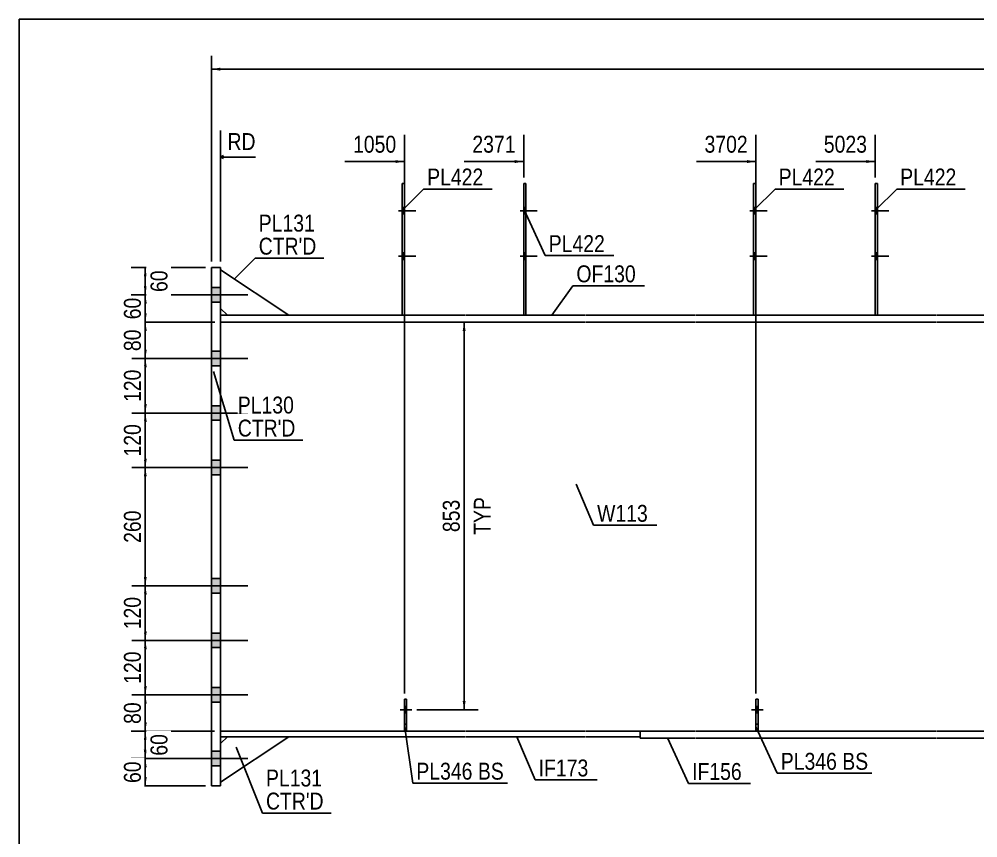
# Model space of a CAD drawing. Header units: millimetres. Extents: x 2 to 405, y 5 to 282.
# Drawn here: x 5 to 167.1, y 143.5 to 282 of the extents above; entities that cross this region are included whole.
import ezdxf

# ---------------------------------------------------------------- set-up
doc = ezdxf.new("R2010")
doc.units = ezdxf.units.MM
doc.linetypes.add('DXK_LINE_DOT1', pattern=[1.8814, 0.9407, -0.9407])
doc.linetypes.add('DXK_LINE_DOT2', pattern=[3.9198, 1.9599, -1.9599])
doc.styles.add('Arial Narrow', font='ARIALN.TTF', dxfattribs={"height": 0.2})

# ---------------------------------------------------------------- blocks, each defined once
blk = doc.blocks.new('Unknown-623473245-1210')
at = {"color": 5, "linetype": 'Continuous'}
for p, q in [((405, 282), (5, 282)), ((5, 282), (5, 5))]:
    blk.add_line(p, q, dxfattribs=at)
blk = doc.blocks.new('Part-623473245-1569 - 1518')
at = {"color": 2, "linetype": 'Continuous'}
for p, q in [((59.83, 231.9), (39.06, 231.9)), ((80.39, 231.9), (59.93, 231.9)), ((100.72, 231.9), (80.49, 231.9)), ((119.28, 231.9), (100.82, 231.9)), ((139.84, 231.9), (119.38, 231.9)), ((160.17, 231.9), (139.94, 231.9)), ((169.5, 231.9), (160.27, 231.9)), ((169.5, 231.9), (169.5, 230.74)), ((39.06, 230.74), (59.83, 230.74)), ((59.93, 230.74), (80.39, 230.74)), ((80.49, 230.74), (100.72, 230.74)), ((100.82, 230.74), (119.28, 230.74)), ((119.38, 230.74), (139.84, 230.74)), ((139.94, 230.74), (160.17, 230.74)), ((160.27, 230.74), (169.5, 230.74))]:
    blk.add_line(p, q, dxfattribs=at)
at = {"color": 7, "linetype": 'DXK_LINE_DOT1'}
blk.add_line((39.06, 231.9), (39.06, 230.74), dxfattribs=at)
blk = doc.blocks.new('Bolt-623473245-1665 - 1518')
at = {"linetype": 'Continuous'}
for points in [[(37.52, 236.59), (37.52, 234.13), (39.06, 234.13), (39.06, 236.59)], [(37.52, 236.59), (37.52, 234.13), (39.06, 234.13), (39.06, 236.59)], [(37.52, 225.82), (37.52, 223.36), (39.06, 223.36), (39.06, 225.82)], [(37.52, 225.82), (37.52, 223.36), (39.06, 223.36), (39.06, 225.82)], [(37.52, 216.59), (37.52, 214.13), (39.06, 214.13), (39.06, 216.59)], [(37.52, 216.59), (37.52, 214.13), (39.06, 214.13), (39.06, 216.59)], [(37.52, 207.36), (37.52, 204.9), (39.06, 204.9), (39.06, 207.36)], [(37.52, 207.36), (37.52, 204.9), (39.06, 204.9), (39.06, 207.36)], [(37.52, 187.36), (37.52, 184.9), (39.06, 184.9), (39.06, 187.36)], [(37.52, 187.36), (37.52, 184.9), (39.06, 184.9), (39.06, 187.36)], [(37.52, 178.13), (37.52, 175.67), (39.06, 175.67), (39.06, 178.13)], [(37.52, 178.13), (37.52, 175.67), (39.06, 175.67), (39.06, 178.13)], [(37.52, 168.9), (37.52, 166.44), (39.06, 166.44), (39.06, 168.9)], [(37.52, 168.9), (37.52, 166.44), (39.06, 166.44), (39.06, 168.9)], [(37.52, 158.13), (37.52, 155.67), (39.06, 155.67), (39.06, 158.13)], [(37.52, 158.13), (37.52, 155.67), (39.06, 155.67), (39.06, 158.13)]]:
    blk.add_hatch(color=3, dxfattribs=at).paths.add_polyline_path(points)
at = {"color": 3, "linetype": 'Continuous'}
for p, q in [((34.46, 235.36), (43.67, 235.36)), ((34.46, 235.36), (43.67, 235.36)), ((37.52, 236.59), (39.06, 236.59)), ((37.52, 236.59), (39.06, 236.59)), ((37.52, 234.13), (39.06, 234.13)), ((37.52, 234.13), (39.06, 234.13)), ((37.52, 225.82), (39.06, 225.82)), ((37.52, 225.82), (39.06, 225.82)), ((34.46, 224.59), (43.67, 224.59)), ((34.46, 224.59), (43.67, 224.59)), ((37.52, 223.36), (39.06, 223.36)), ((37.52, 223.36), (39.06, 223.36)), ((37.52, 216.59), (39.06, 216.59)), ((37.52, 216.59), (39.06, 216.59)), ((34.46, 215.36), (43.67, 215.36)), ((34.46, 215.36), (43.67, 215.36)), ((37.52, 214.13), (39.06, 214.13)), ((37.52, 214.13), (39.06, 214.13)), ((34.46, 206.13), (43.67, 206.13)), ((34.46, 206.13), (43.67, 206.13)), ((37.52, 207.36), (39.06, 207.36)), ((37.52, 207.36), (39.06, 207.36)), ((37.52, 204.9), (39.06, 204.9)), ((37.52, 204.9), (39.06, 204.9)), ((37.52, 187.36), (39.06, 187.36)), ((37.52, 187.36), (39.06, 187.36)), ((34.46, 186.13), (43.67, 186.13)), ((34.46, 186.13), (43.67, 186.13)), ((37.52, 184.9), (39.06, 184.9)), ((37.52, 184.9), (39.06, 184.9)), ((34.46, 176.9), (43.67, 176.9)), ((34.46, 176.9), (43.67, 176.9)), ((37.52, 178.13), (39.06, 178.13)), ((37.52, 178.13), (39.06, 178.13)), ((37.52, 175.67), (39.06, 175.67)), ((37.52, 175.67), (39.06, 175.67)), ((37.52, 168.9), (39.06, 168.9)), ((37.52, 168.9), (39.06, 168.9)), ((34.46, 167.67), (43.67, 167.67)), ((34.46, 167.67), (43.67, 167.67)), ((37.52, 166.44), (39.06, 166.44)), ((37.52, 166.44), (39.06, 166.44)), ((37.52, 158.13), (39.06, 158.13)), ((37.52, 158.13), (39.06, 158.13)), ((34.46, 156.9), (43.67, 156.9)), ((34.46, 156.9), (43.67, 156.9)), ((37.52, 155.67), (39.06, 155.67)), ((37.52, 155.67), (39.06, 155.67))]:
    blk.add_line(p, q, dxfattribs=at)
blk = doc.blocks.new('Part-623473245-4823 - 1518')
at = {"color": 2, "linetype": 'Continuous'}
for p, q in [((90.72, 254.21), (90.33, 254.21)), ((90.33, 254.21), (90.33, 231.9)), ((90.72, 254.21), (90.72, 231.9))]:
    blk.add_line(p, q, dxfattribs=at)
at = {"color": 7, "linetype": 'DXK_LINE_DOT1'}
blk.add_line((90.33, 231.9), (90.72, 231.9), dxfattribs=at)
blk = doc.blocks.new('Part-623473245-1996 - 1518')
at = {"color": 2, "linetype": 'Continuous'}
for p, q in [((119.28, 161.51), (110.05, 161.51)), ((110.05, 161.51), (110.05, 160.36)), ((139.84, 161.51), (119.38, 161.51)), ((160.17, 161.51), (139.94, 161.51)), ((178.73, 161.51), (160.27, 161.51)), ((188.83, 161.51), (178.83, 161.51)), ((188.83, 161.51), (188.83, 160.36)), ((119.28, 160.36), (110.05, 160.36)), ((139.84, 160.36), (119.38, 160.36)), ((160.17, 160.36), (139.94, 160.36)), ((178.73, 160.36), (160.27, 160.36)), ((188.83, 160.36), (178.83, 160.36))]:
    blk.add_line(p, q, dxfattribs=at)
blk = doc.blocks.new('Part-623473245-1591 - 1518')
at = {"color": 7, "linetype": 'DXK_LINE_DOT1'}
for p, q in [((59.83, 230.74), (39.06, 230.74)), ((39.06, 230.74), (39.06, 161.51)), ((80.39, 230.74), (59.93, 230.74)), ((100.72, 230.74), (80.49, 230.74)), ((119.28, 230.74), (100.82, 230.74)), ((139.84, 230.74), (119.38, 230.74)), ((160.17, 230.74), (139.94, 230.74)), ((178.73, 230.74), (160.27, 230.74)), ((188.07, 230.74), (178.83, 230.74)), ((59.83, 161.51), (39.06, 161.51)), ((80.39, 161.51), (59.93, 161.51)), ((100.72, 161.51), (80.49, 161.51)), ((119.28, 161.51), (100.82, 161.51)), ((139.84, 161.51), (119.38, 161.51)), ((160.17, 161.51), (139.94, 161.51)), ((178.73, 161.51), (160.27, 161.51)), ((188.07, 161.51), (178.83, 161.51))]:
    blk.add_line(p, q, dxfattribs=at)
at = {"color": 2, "linetype": 'Continuous'}
blk.add_line((188.07, 230.74), (188.07, 161.51), dxfattribs=at)
blk = doc.blocks.new('Bolt-623473245-4856 - 1518')
at = {"linetype": 'Continuous'}
for points in [[(70.16, 249.05), (70.16, 250.13), (69.77, 250.13), (69.77, 249.05)], [(70.16, 249.05), (70.16, 250.13), (69.77, 250.13), (69.77, 249.05)], [(70.16, 241.36), (70.16, 242.44), (69.77, 242.44), (69.77, 241.36)], [(70.16, 241.36), (70.16, 242.44), (69.77, 242.44), (69.77, 241.36)]]:
    blk.add_hatch(color=3, dxfattribs=at).paths.add_polyline_path(points)
at = {"color": 3, "linetype": 'Continuous'}
for p, q in [((69.77, 250.13), (70.16, 250.13)), ((69.77, 250.13), (70.16, 250.13)), ((69.16, 249.59), (72.08, 249.59)), ((69.16, 249.59), (72.08, 249.59)), ((69.77, 249.05), (70.16, 249.05)), ((69.77, 249.05), (70.16, 249.05)), ((69.16, 241.9), (72.08, 241.9)), ((69.16, 241.9), (72.08, 241.9)), ((69.77, 242.44), (70.16, 242.44)), ((69.77, 242.44), (70.16, 242.44)), ((69.77, 241.36), (70.16, 241.36)), ((69.77, 241.36), (70.16, 241.36))]:
    blk.add_line(p, q, dxfattribs=at)
blk = doc.blocks.new('Bolt-623473245-4863 - 1518')
at = {"linetype": 'Continuous'}
for points in [[(90.72, 249.05), (90.72, 250.13), (90.33, 250.13), (90.33, 249.05)], [(90.72, 249.05), (90.72, 250.13), (90.33, 250.13), (90.33, 249.05)], [(90.72, 241.36), (90.72, 242.44), (90.33, 242.44), (90.33, 241.36)], [(90.72, 241.36), (90.72, 242.44), (90.33, 242.44), (90.33, 241.36)]]:
    blk.add_hatch(color=3, dxfattribs=at).paths.add_polyline_path(points)
at = {"color": 3, "linetype": 'Continuous'}
for p, q in [((90.33, 250.13), (90.72, 250.13)), ((90.33, 250.13), (90.72, 250.13)), ((89.72, 249.59), (92.64, 249.59)), ((89.72, 249.59), (92.64, 249.59)), ((90.33, 249.05), (90.72, 249.05)), ((90.33, 249.05), (90.72, 249.05)), ((89.72, 241.9), (92.64, 241.9)), ((89.72, 241.9), (92.64, 241.9)), ((90.33, 242.44), (90.72, 242.44)), ((90.33, 242.44), (90.72, 242.44)), ((90.33, 241.36), (90.72, 241.36)), ((90.33, 241.36), (90.72, 241.36))]:
    blk.add_line(p, q, dxfattribs=at)
blk = doc.blocks.new('Bolt-623473245-4857 - 1518')
at = {"linetype": 'Continuous'}
blk.add_hatch(color=3, dxfattribs=at).paths.add_polyline_path([(70.54, 164.61), (70.54, 165.69), (70.16, 165.69), (70.16, 164.61)])
at = {"color": 3, "linetype": 'Continuous'}
for p, q in [((70.16, 165.69), (70.54, 165.69)), ((69.54, 165.15), (70.54, 165.15)), ((70.16, 164.61), (70.54, 164.61))]:
    blk.add_line(p, q, dxfattribs=at)
blk = doc.blocks.new('Part-623473245-4824 - 1518')
at = {"color": 2, "linetype": 'Continuous'}
for p, q in [((129.61, 254.21), (129.23, 254.21)), ((129.23, 254.21), (129.23, 231.9)), ((129.61, 254.21), (129.61, 231.9))]:
    blk.add_line(p, q, dxfattribs=at)
at = {"color": 7, "linetype": 'DXK_LINE_DOT1'}
blk.add_line((129.23, 231.9), (129.61, 231.9), dxfattribs=at)
blk = doc.blocks.new('Part-623473245-1959 - 1518')
at = {"color": 2, "linetype": 'Continuous'}
for p, q in [((50.6, 160.59), (39.06, 152.9)), ((39.06, 159.44), (40.21, 160.59))]:
    blk.add_line(p, q, dxfattribs=at)
at = {"color": 7, "linetype": 'DXK_LINE_DOT1'}
for p, q in [((40.21, 160.59), (50.6, 160.59)), ((39.06, 152.9), (39.06, 159.44))]:
    blk.add_line(p, q, dxfattribs=at)
blk = doc.blocks.new('Part-623473245-1964 - 1518')
at = {"color": 2, "linetype": 'Continuous'}
for p, q in [((39.06, 239.59), (50.6, 231.9)), ((40.21, 231.9), (39.06, 233.05))]:
    blk.add_line(p, q, dxfattribs=at)
at = {"color": 7, "linetype": 'DXK_LINE_DOT1'}
for p, q in [((39.06, 233.05), (39.06, 239.59)), ((50.6, 231.9), (40.21, 231.9))]:
    blk.add_line(p, q, dxfattribs=at)
blk = doc.blocks.new('Bolt-623473245-4864 - 1518')
at = {"linetype": 'Continuous'}
for points in [[(129.61, 249.05), (129.61, 250.13), (129.23, 250.13), (129.23, 249.05)], [(129.61, 249.05), (129.61, 250.13), (129.23, 250.13), (129.23, 249.05)], [(129.61, 241.36), (129.61, 242.44), (129.23, 242.44), (129.23, 241.36)], [(129.61, 241.36), (129.61, 242.44), (129.23, 242.44), (129.23, 241.36)]]:
    blk.add_hatch(color=3, dxfattribs=at).paths.add_polyline_path(points)
at = {"color": 3, "linetype": 'Continuous'}
for p, q in [((129.23, 250.13), (129.61, 250.13)), ((129.23, 250.13), (129.61, 250.13)), ((128.61, 249.59), (131.53, 249.59)), ((128.61, 249.59), (131.53, 249.59)), ((129.23, 249.05), (129.61, 249.05)), ((129.23, 249.05), (129.61, 249.05)), ((128.61, 241.9), (131.53, 241.9)), ((128.61, 241.9), (131.53, 241.9)), ((129.23, 242.44), (129.61, 242.44)), ((129.23, 242.44), (129.61, 242.44)), ((129.23, 241.36), (129.61, 241.36)), ((129.23, 241.36), (129.61, 241.36))]:
    blk.add_line(p, q, dxfattribs=at)
blk = doc.blocks.new('Part-623473245-1969 - 1518')
at = {"color": 2, "linetype": 'Continuous'}
for p, q in [((37.52, 239.97), (39.06, 239.97)), ((37.52, 239.97), (37.52, 152.28)), ((39.06, 239.97), (39.06, 152.28)), ((37.52, 152.28), (39.06, 152.28))]:
    blk.add_line(p, q, dxfattribs=at)
blk = doc.blocks.new('Part-623473245-4817 - 1518')
at = {"color": 2, "linetype": 'Continuous'}
for p, q in [((70.16, 161.54), (70.16, 166.92)), ((70.54, 166.92), (70.16, 166.92)), ((70.54, 161.54), (70.54, 166.92)), ((70.16, 161.54), (70.54, 161.54))]:
    blk.add_line(p, q, dxfattribs=at)
at = {"color": 7, "linetype": 'DXK_LINE_DOT1'}
blk.add_line((70.16, 162.69), (70.54, 162.69), dxfattribs=at)
blk = doc.blocks.new('Part-623473245-1974 - 1518')
at = {"color": 2, "linetype": 'Continuous'}
for p, q in [((59.83, 161.51), (39.06, 161.51)), ((59.83, 160.59), (39.06, 160.59)), ((80.39, 161.51), (59.93, 161.51)), ((80.39, 160.59), (59.93, 160.59)), ((100.72, 161.51), (80.49, 161.51)), ((100.72, 160.59), (80.49, 160.59)), ((110.05, 161.51), (100.82, 161.51)), ((110.05, 160.59), (100.82, 160.59)), ((110.05, 161.51), (110.05, 160.59))]:
    blk.add_line(p, q, dxfattribs=at)
at = {"color": 7, "linetype": 'DXK_LINE_DOT1'}
blk.add_line((39.06, 161.51), (39.06, 160.59), dxfattribs=at)
blk = doc.blocks.new('Part-623473245-4816 - 1518')
at = {"color": 2, "linetype": 'Continuous'}
for p, q in [((70.16, 254.21), (69.77, 254.21)), ((69.77, 254.21), (69.77, 231.9)), ((70.16, 254.21), (70.16, 231.9))]:
    blk.add_line(p, q, dxfattribs=at)
at = {"color": 7, "linetype": 'DXK_LINE_DOT1'}
blk.add_line((69.77, 231.9), (70.16, 231.9), dxfattribs=at)
blk = doc.blocks.new('Part-623473245-4820 - 1518')
at = {"color": 7, "linetype": 'DXK_LINE_DOT1'}
for p, q in [((70.16, 166.92), (70.16, 161.54)), ((70.54, 166.92), (70.16, 166.92)), ((70.54, 161.54), (70.54, 166.92)), ((70.16, 161.54), (70.54, 161.54))]:
    blk.add_line(p, q, dxfattribs=at)
blk = doc.blocks.new('Part-623473245-4825 - 1518')
at = {"color": 2, "linetype": 'Continuous'}
for p, q in [((129.61, 161.54), (129.61, 166.92)), ((130, 166.92), (129.61, 166.92)), ((130, 161.54), (130, 166.92)), ((129.61, 161.54), (130, 161.54))]:
    blk.add_line(p, q, dxfattribs=at)
at = {"color": 7, "linetype": 'DXK_LINE_DOT1'}
blk.add_line((129.61, 162.69), (130, 162.69), dxfattribs=at)
blk = doc.blocks.new('Part-623473245-4828 - 1518')
at = {"color": 7, "linetype": 'DXK_LINE_DOT1'}
for p, q in [((129.61, 166.92), (129.61, 161.54)), ((130, 166.92), (129.61, 166.92)), ((130, 161.54), (130, 166.92)), ((129.61, 161.54), (130, 161.54))]:
    blk.add_line(p, q, dxfattribs=at)
blk = doc.blocks.new('Part-623473245-4831 - 1518')
at = {"color": 2, "linetype": 'Continuous'}
for p, q in [((150.17, 254.21), (149.79, 254.21)), ((149.79, 254.21), (149.79, 231.9)), ((150.17, 254.21), (150.17, 231.9))]:
    blk.add_line(p, q, dxfattribs=at)
at = {"color": 7, "linetype": 'DXK_LINE_DOT1'}
blk.add_line((149.79, 231.9), (150.17, 231.9), dxfattribs=at)
blk = doc.blocks.new('Bolt-623473245-4860 - 1518')
at = {"color": 3, "linetype": 'DXK_LINE_DOT2'}
for p, q in [((70.16, 165.69), (70.54, 165.69)), ((69.43, 165.15), (71.97, 165.15)), ((70.16, 164.61), (70.54, 164.61))]:
    blk.add_line(p, q, dxfattribs=at)
blk = doc.blocks.new('Bolt-623473245-4865 - 1518')
at = {"linetype": 'Continuous'}
blk.add_hatch(color=3, dxfattribs=at).paths.add_polyline_path([(130, 164.61), (130, 165.69), (129.61, 165.69), (129.61, 164.61)])
at = {"color": 3, "linetype": 'Continuous'}
for p, q in [((129.61, 165.69), (130, 165.69)), ((129, 165.15), (130, 165.15)), ((129.61, 164.61), (130, 164.61))]:
    blk.add_line(p, q, dxfattribs=at)
blk = doc.blocks.new('Bolt-623473245-4868 - 1518')
at = {"color": 3, "linetype": 'DXK_LINE_DOT2'}
for p, q in [((129.61, 165.69), (130, 165.69)), ((128.88, 165.15), (131.42, 165.15)), ((129.61, 164.61), (130, 164.61))]:
    blk.add_line(p, q, dxfattribs=at)
blk = doc.blocks.new('Bolt-623473245-4871 - 1518')
at = {"linetype": 'Continuous'}
for points in [[(150.17, 249.05), (150.17, 250.13), (149.79, 250.13), (149.79, 249.05)], [(150.17, 249.05), (150.17, 250.13), (149.79, 250.13), (149.79, 249.05)], [(150.17, 241.36), (150.17, 242.44), (149.79, 242.44), (149.79, 241.36)], [(150.17, 241.36), (150.17, 242.44), (149.79, 242.44), (149.79, 241.36)]]:
    blk.add_hatch(color=3, dxfattribs=at).paths.add_polyline_path(points)
at = {"color": 3, "linetype": 'Continuous'}
for p, q in [((149.79, 250.13), (150.17, 250.13)), ((149.79, 250.13), (150.17, 250.13)), ((149.17, 249.59), (152.1, 249.59)), ((149.17, 249.59), (152.1, 249.59)), ((149.79, 249.05), (150.17, 249.05)), ((149.79, 249.05), (150.17, 249.05)), ((149.17, 241.9), (152.1, 241.9)), ((149.17, 241.9), (152.1, 241.9)), ((149.79, 242.44), (150.17, 242.44)), ((149.79, 242.44), (150.17, 242.44)), ((149.79, 241.36), (150.17, 241.36)), ((149.79, 241.36), (150.17, 241.36))]:
    blk.add_line(p, q, dxfattribs=at)
blk = doc.blocks.new('StraightDimension-623473245-6422 - 1518')
at = {"linetype": 'Continuous'}
blk.add_hatch(color=7, dxfattribs=at).paths.add_polyline_path([(68.66, 258.16), (70.16, 257.91), (68.66, 257.66)])
at = {"color": 7, "linetype": 'Continuous'}
for p, q in [((70.16, 167.92), (70.16, 262.41)), ((60.09, 257.91), (70.16, 257.91))]:
    blk.add_line(p, q, dxfattribs=at)
at = {"color": 0, "linetype": 'Continuous'}
blk.add_wipeout([(45.59, 259.26), (45.59, 263.46), (39.64, 263.46), (39.64, 259.26)], dxfattribs=at)
at = {"color": 7, "linetype": 'Continuous'}
for p, q in [((39.06, 240.97), (39.06, 263.16)), ((39.56, 258.91), (39.06, 258.66)), ((39.56, 258.41), (39.06, 258.66)), ((44.99, 258.66), (39.06, 258.66))]:
    blk.add_line(p, q, dxfattribs=at)
at = {"color": 3, "linetype": 'Continuous', "style": 'Arial Narrow'}
blk.add_text('RD', height=2.863, dxfattribs=at).set_placement((40.24, 259.86))
at = {"color": 0}
blk.add_wipeout([(69.38, 258.81), (69.38, 263.01), (60.87, 263.01), (60.87, 258.81)], dxfattribs=at)
at = {"color": 3, "style": 'Arial Narrow'}
blk.add_text('1050', height=2.863, dxfattribs=at).set_placement((61.47, 259.41))
blk = doc.blocks.new('StraightDimension-623473245-2226 - 1518')
at = {"linetype": 'Continuous'}
for points in [[(26.08, 204.63), (26.33, 206.13), (26.58, 204.63)], [(26.58, 187.63), (26.33, 186.13), (26.08, 187.63)]]:
    blk.add_hatch(color=7, dxfattribs=at).paths.add_polyline_path(points)
at = {"color": 7, "linetype": 'Continuous'}
for p, q in [((38.07, 206.13), (24.08, 206.13)), ((26.33, 186.13), (26.33, 206.13)), ((38.07, 186.13), (24.08, 186.13))]:
    blk.add_line(p, q, dxfattribs=at)
at = {"color": 0}
blk.add_wipeout([(26.18, 199.47), (21.98, 199.47), (21.98, 192.79), (26.18, 192.79)], dxfattribs=at)
at = {"color": 3, "style": 'Arial Narrow'}
blk.add_text('260', height=2.863, rotation=90.0002, dxfattribs=at).set_placement((25.58, 193.39))
blk = doc.blocks.new('StraightDimension-623473245-2195 - 1518')
at = {"linetype": 'Continuous'}
for points in [[(26.08, 229.24), (26.33, 230.74), (26.58, 229.24)], [(26.58, 226.09), (26.33, 224.59), (26.08, 226.09)]]:
    blk.add_hatch(color=7, dxfattribs=at).paths.add_polyline_path(points)
at = {"color": 7, "linetype": 'Continuous'}
for p, q in [((38.07, 230.74), (24.08, 230.74)), ((26.33, 224.59), (26.33, 230.74)), ((38.07, 224.59), (24.08, 224.59))]:
    blk.add_line(p, q, dxfattribs=at)
at = {"color": 0}
blk.add_wipeout([(26.18, 230.1), (21.98, 230.1), (21.98, 225.24), (26.18, 225.24)], dxfattribs=at)
at = {"color": 3, "style": 'Arial Narrow'}
blk.add_text('80', height=2.863, rotation=90.0002, dxfattribs=at).set_placement((25.58, 225.84))
blk = doc.blocks.new('StraightDimension-623473245-2144 - 1518')
at = {"linetype": 'Continuous'}
for points in [[(80.01, 229.24), (80.26, 230.74), (80.51, 229.24)], [(80.51, 166.65), (80.26, 165.15), (80.01, 166.65)]]:
    blk.add_hatch(color=7, dxfattribs=at).paths.add_polyline_path(points)
at = {"color": 7, "linetype": 'Continuous'}
for p, q in [((72.25, 230.74), (82.66, 230.74)), ((80.26, 165.15), (80.26, 230.74)), ((72.25, 165.15), (82.66, 165.15))]:
    blk.add_line(p, q, dxfattribs=at)
at = {"color": 0, "linetype": 'Continuous'}
blk.add_wipeout([(85.36, 201.74), (81.16, 201.74), (81.16, 194.15), (85.36, 194.15)], dxfattribs=at)
at = {"color": 3, "linetype": 'Continuous', "style": 'Arial Narrow'}
blk.add_text('TYP', height=2.863, rotation=90.0002, dxfattribs=at).set_placement((84.76, 194.75))
at = {"color": 0}
blk.add_wipeout([(80.11, 201.29), (75.91, 201.29), (75.91, 194.61), (80.11, 194.61)], dxfattribs=at)
at = {"color": 3, "style": 'Arial Narrow'}
blk.add_text('853', height=2.863, rotation=90.0002, dxfattribs=at).set_placement((79.51, 195.21))
blk = doc.blocks.new('StraightDimension-623473245-2157 - 1518')
at = {"linetype": 'Continuous'}
for points in [[(26.08, 166.17), (26.33, 167.67), (26.58, 166.17)], [(26.58, 163.01), (26.33, 161.51), (26.08, 163.01)]]:
    blk.add_hatch(color=7, dxfattribs=at).paths.add_polyline_path(points)
at = {"color": 7, "linetype": 'Continuous'}
for p, q in [((38.06, 167.67), (24.08, 167.67)), ((26.33, 161.51), (26.33, 167.67)), ((38.06, 161.51), (24.08, 161.51))]:
    blk.add_line(p, q, dxfattribs=at)
at = {"color": 0}
blk.add_wipeout([(26.18, 167.02), (21.98, 167.02), (21.98, 162.16), (26.18, 162.16)], dxfattribs=at)
at = {"color": 3, "style": 'Arial Narrow'}
blk.add_text('80', height=2.863, rotation=90.0002, dxfattribs=at).set_placement((25.58, 162.76))
blk = doc.blocks.new('StraightDimension-623473245-2164 - 1518')
at = {"linetype": 'Continuous'}
for points in [[(26.08, 160.01), (26.33, 161.51), (26.58, 160.01)], [(26.58, 158.4), (26.33, 156.9), (26.08, 158.4)]]:
    blk.add_hatch(color=7, dxfattribs=at).paths.add_polyline_path(points)
at = {"color": 7, "linetype": 'Continuous'}
for p, q in [((38.06, 161.51), (23.93, 161.51)), ((26.33, 156.9), (26.33, 161.51)), ((38.07, 156.9), (23.93, 156.9))]:
    blk.add_line(p, q, dxfattribs=at)
at = {"color": 0}
blk.add_wipeout([(30.68, 161.63), (26.48, 161.63), (26.48, 156.78), (30.68, 156.78)], dxfattribs=at)
at = {"color": 3, "style": 'Arial Narrow'}
blk.add_text('60', height=2.863, rotation=90.0002, dxfattribs=at).set_placement((30.08, 157.38))
blk = doc.blocks.new('StraightDimension-623473245-2172 - 1518')
at = {"linetype": 'Continuous'}
for points in [[(26.08, 155.4), (26.33, 156.9), (26.58, 155.4)], [(26.58, 153.78), (26.33, 152.28), (26.08, 153.78)]]:
    blk.add_hatch(color=7, dxfattribs=at).paths.add_polyline_path(points)
at = {"color": 7, "linetype": 'Continuous'}
for p, q in [((38.07, 156.9), (24.08, 156.9)), ((26.33, 152.28), (26.33, 156.9)), ((36.52, 152.28), (24.08, 152.28))]:
    blk.add_line(p, q, dxfattribs=at)
at = {"color": 0}
blk.add_wipeout([(26.18, 157.02), (21.98, 157.02), (21.98, 152.16), (26.18, 152.16)], dxfattribs=at)
at = {"color": 3, "style": 'Arial Narrow'}
blk.add_text('60', height=2.863, rotation=90.0002, dxfattribs=at).set_placement((25.58, 152.76))
blk = doc.blocks.new('StraightDimension-623473245-2182 - 1518')
at = {"linetype": 'Continuous'}
for points in [[(26.08, 233.86), (26.33, 235.36), (26.58, 233.86)], [(26.58, 232.24), (26.33, 230.74), (26.08, 232.24)]]:
    blk.add_hatch(color=7, dxfattribs=at).paths.add_polyline_path(points)
at = {"color": 7, "linetype": 'Continuous'}
for p, q in [((38.07, 235.36), (24.08, 235.36)), ((26.33, 230.74), (26.33, 235.36)), ((38.07, 230.74), (24.08, 230.74))]:
    blk.add_line(p, q, dxfattribs=at)
at = {"color": 0}
blk.add_wipeout([(26.18, 235.48), (21.98, 235.48), (21.98, 230.62), (26.18, 230.62)], dxfattribs=at)
at = {"color": 3, "style": 'Arial Narrow'}
blk.add_text('60', height=2.863, rotation=90.0002, dxfattribs=at).set_placement((25.58, 231.22))
blk = doc.blocks.new('StraightDimension-623473245-2212 - 1518')
at = {"linetype": 'Continuous'}
for points in [[(26.08, 223.09), (26.33, 224.59), (26.58, 223.09)], [(26.58, 216.86), (26.33, 215.36), (26.08, 216.86)]]:
    blk.add_hatch(color=7, dxfattribs=at).paths.add_polyline_path(points)
at = {"color": 7, "linetype": 'Continuous'}
for p, q in [((38.07, 224.59), (24.08, 224.59)), ((26.33, 215.36), (26.33, 224.59)), ((38.07, 215.36), (24.08, 215.36))]:
    blk.add_line(p, q, dxfattribs=at)
at = {"color": 0}
blk.add_wipeout([(26.18, 223.32), (21.98, 223.32), (21.98, 216.63), (26.18, 216.63)], dxfattribs=at)
at = {"color": 3, "style": 'Arial Narrow'}
blk.add_text('120', height=2.863, rotation=90.0002, dxfattribs=at).set_placement((25.58, 217.23))
blk = doc.blocks.new('StraightDimension-623473245-2219 - 1518')
at = {"linetype": 'Continuous'}
for points in [[(26.08, 213.86), (26.33, 215.36), (26.58, 213.86)], [(26.58, 207.63), (26.33, 206.13), (26.08, 207.63)]]:
    blk.add_hatch(color=7, dxfattribs=at).paths.add_polyline_path(points)
at = {"color": 7, "linetype": 'Continuous'}
for p, q in [((38.07, 215.36), (24.08, 215.36)), ((26.33, 206.13), (26.33, 215.36)), ((38.07, 206.13), (24.08, 206.13))]:
    blk.add_line(p, q, dxfattribs=at)
at = {"color": 0}
blk.add_wipeout([(26.18, 214.09), (21.98, 214.09), (21.98, 207.4), (26.18, 207.4)], dxfattribs=at)
at = {"color": 3, "style": 'Arial Narrow'}
blk.add_text('120', height=2.863, rotation=90.0002, dxfattribs=at).set_placement((25.58, 208))
blk = doc.blocks.new('StraightDimension-623473245-2233 - 1518')
at = {"linetype": 'Continuous'}
for points in [[(26.08, 184.63), (26.33, 186.13), (26.58, 184.63)], [(26.58, 178.4), (26.33, 176.9), (26.08, 178.4)]]:
    blk.add_hatch(color=7, dxfattribs=at).paths.add_polyline_path(points)
at = {"color": 7, "linetype": 'Continuous'}
for p, q in [((38.07, 186.13), (24.08, 186.13)), ((26.33, 176.9), (26.33, 186.13)), ((38.06, 176.9), (24.08, 176.9))]:
    blk.add_line(p, q, dxfattribs=at)
at = {"color": 0}
blk.add_wipeout([(26.18, 184.86), (21.98, 184.86), (21.98, 178.17), (26.18, 178.17)], dxfattribs=at)
at = {"color": 3, "style": 'Arial Narrow'}
blk.add_text('120', height=2.863, rotation=90.0002, dxfattribs=at).set_placement((25.58, 178.77))
blk = doc.blocks.new('StraightDimension-623473245-2240 - 1518')
at = {"linetype": 'Continuous'}
for points in [[(26.08, 175.4), (26.33, 176.9), (26.58, 175.4)], [(26.58, 169.17), (26.33, 167.67), (26.08, 169.17)]]:
    blk.add_hatch(color=7, dxfattribs=at).paths.add_polyline_path(points)
at = {"color": 7, "linetype": 'Continuous'}
for p, q in [((38.06, 176.9), (24.08, 176.9)), ((26.33, 167.67), (26.33, 176.9)), ((38.06, 167.67), (24.08, 167.67))]:
    blk.add_line(p, q, dxfattribs=at)
at = {"color": 0}
blk.add_wipeout([(26.18, 175.62), (21.98, 175.62), (21.98, 168.94), (26.18, 168.94)], dxfattribs=at)
at = {"color": 3, "style": 'Arial Narrow'}
blk.add_text('120', height=2.863, rotation=90.0002, dxfattribs=at).set_placement((25.58, 169.54))
blk = doc.blocks.new('StraightDimension-623473245-2249 - 1518')
at = {"linetype": 'Continuous'}
for points in [[(26.08, 238.47), (26.33, 239.97), (26.58, 238.47)], [(26.58, 236.86), (26.33, 235.36), (26.08, 236.86)]]:
    blk.add_hatch(color=7, dxfattribs=at).paths.add_polyline_path(points)
at = {"color": 7, "linetype": 'Continuous'}
for p, q in [((36.52, 239.97), (23.93, 239.97)), ((26.33, 235.36), (26.33, 239.97)), ((38.07, 235.36), (23.93, 235.36))]:
    blk.add_line(p, q, dxfattribs=at)
at = {"color": 0}
blk.add_wipeout([(30.68, 240.1), (26.48, 240.1), (26.48, 235.24), (30.68, 235.24)], dxfattribs=at)
at = {"color": 3, "style": 'Arial Narrow'}
blk.add_text('60', height=2.863, rotation=90.0002, dxfattribs=at).set_placement((30.08, 235.84))
blk = doc.blocks.new('StraightDimension-623473245-2260 - 1518')
at = {"linetype": 'Continuous'}
blk.add_hatch(color=7, dxfattribs=at).paths.add_polyline_path([(39.02, 273.29), (37.52, 273.54), (39.02, 273.79)])
at = {"color": 7, "linetype": 'Continuous'}
for p, q in [((37.52, 240.97), (37.52, 275.79)), ((37.52, 273.54), (359.03, 273.54))]:
    blk.add_line(p, q, dxfattribs=at)
blk = doc.blocks.new('StraightDimension-623473245-6419 - 1518')
at = {"linetype": 'Continuous'}
blk.add_hatch(color=7, dxfattribs=at).paths.add_polyline_path([(148.29, 258.16), (149.79, 257.91), (148.29, 257.66)])
at = {"color": 7, "linetype": 'Continuous'}
for p, q in [((149.79, 255.21), (149.79, 262.41)), ((139.73, 257.91), (149.79, 257.91))]:
    blk.add_line(p, q, dxfattribs=at)
at = {"color": 0}
blk.add_wipeout([(149.01, 258.81), (149.01, 263.01), (140.5, 263.01), (140.5, 258.81)], dxfattribs=at)
at = {"color": 3, "style": 'Arial Narrow'}
blk.add_text('5023', height=2.863, dxfattribs=at).set_placement((141.1, 259.41))
blk = doc.blocks.new('StraightDimension-623473245-6420 - 1518')
at = {"linetype": 'Continuous'}
blk.add_hatch(color=7, dxfattribs=at).paths.add_polyline_path([(128.11, 258.16), (129.61, 257.91), (128.11, 257.66)])
at = {"color": 7, "linetype": 'Continuous'}
for p, q in [((129.61, 167.92), (129.61, 262.41)), ((119.55, 257.91), (129.61, 257.91))]:
    blk.add_line(p, q, dxfattribs=at)
at = {"color": 0}
blk.add_wipeout([(128.84, 258.81), (128.84, 263.01), (120.32, 263.01), (120.32, 258.81)], dxfattribs=at)
at = {"color": 3, "style": 'Arial Narrow'}
blk.add_text('3702', height=2.863, dxfattribs=at).set_placement((120.92, 259.41))
blk = doc.blocks.new('StraightDimension-623473245-6421 - 1518')
at = {"linetype": 'Continuous'}
blk.add_hatch(color=7, dxfattribs=at).paths.add_polyline_path([(88.83, 258.16), (90.33, 257.91), (88.83, 257.66)])
at = {"color": 7, "linetype": 'Continuous'}
for p, q in [((90.33, 255.21), (90.33, 262.41)), ((80.27, 257.91), (90.33, 257.91))]:
    blk.add_line(p, q, dxfattribs=at)
at = {"color": 0}
blk.add_wipeout([(89.56, 258.81), (89.56, 263.01), (81.05, 263.01), (81.05, 258.81)], dxfattribs=at)
at = {"color": 3, "style": 'Arial Narrow'}
blk.add_text('2371', height=2.863, dxfattribs=at).set_placement((81.65, 259.41))
blk = doc.blocks.new('Mark-623473245-1587 - 1518')
at = {"color": 0}
blk.add_wipeout([(111.34, 196.96), (111.34, 199.96), (102.75, 199.96), (102.75, 196.96)], dxfattribs=at)
blk.add_wipeout([(111.34, 196.96), (111.34, 199.96), (102.75, 199.96), (102.75, 196.96)], dxfattribs=at)
at = {"color": 7, "linetype": 'Continuous'}
for p, q in [((99.21, 203.32), (102.15, 196.36)), ((102.15, 196.36), (112.84, 196.36))]:
    blk.add_line(p, q, dxfattribs=at)
at = {"color": 3, "style": 'Arial Narrow'}
blk.add_text('W113', height=2.863, dxfattribs=at).set_placement((102.75, 196.96))
blk = doc.blocks.new('Mark-623473245-1565 - 1518')
at = {"color": 0}
blk.add_wipeout([(109.29, 237.48), (109.29, 240.48), (99.25, 240.48), (99.25, 237.48)], dxfattribs=at)
blk.add_wipeout([(109.29, 237.48), (109.29, 240.48), (99.25, 240.48), (99.25, 237.48)], dxfattribs=at)
at = {"color": 7, "linetype": 'Continuous'}
for p, q in [((95.11, 231.9), (98.65, 236.88)), ((98.65, 236.88), (110.79, 236.88))]:
    blk.add_line(p, q, dxfattribs=at)
at = {"color": 3, "style": 'Arial Narrow'}
blk.add_text('OF130', height=2.863, dxfattribs=at).set_placement((99.25, 237.48))
blk = doc.blocks.new('Mark-623473245-1960 - 1518')
at = {"color": 0}
for points in [[(55.03, 246.06), (55.03, 249.06), (45.52, 249.06), (45.52, 246.06)], [(55.28, 242.16), (55.28, 245.16), (45.52, 245.16), (45.52, 242.16)]]:
    blk.add_wipeout(points, dxfattribs=at)
for points in [[(55.03, 246.06), (55.03, 249.06), (45.52, 249.06), (45.52, 246.06)], [(55.28, 242.16), (55.28, 245.16), (45.52, 245.16), (45.52, 242.16)]]:
    blk.add_wipeout(points, dxfattribs=at)
at = {"color": 7, "linetype": 'Continuous'}
for p, q in [((41.39, 238.03), (44.92, 241.56)), ((44.92, 241.56), (56.53, 241.56))]:
    blk.add_line(p, q, dxfattribs=at)
at = {"color": 3, "style": 'Arial Narrow'}
blk.add_text('PL131', height=2.863, dxfattribs=at).set_placement((45.52, 246.06))
at = {"color": 1, "style": 'Arial Narrow'}
blk.add_text("CTR'D", height=2.863, dxfattribs=at).set_placement((45.52, 242.16))
blk = doc.blocks.new('Mark-623473245-1955 - 1518')
at = {"color": 0}
for points in [[(56.26, 152.17), (56.26, 155.17), (46.75, 155.17), (46.75, 152.17)], [(56.51, 148.27), (56.51, 151.27), (46.75, 151.27), (46.75, 148.27)]]:
    blk.add_wipeout(points, dxfattribs=at)
for points in [[(56.26, 152.17), (56.26, 155.17), (46.75, 155.17), (46.75, 152.17)], [(56.51, 148.27), (56.51, 151.27), (46.75, 151.27), (46.75, 148.27)]]:
    blk.add_wipeout(points, dxfattribs=at)
at = {"color": 7, "linetype": 'Continuous'}
for p, q in [((41.71, 158.81), (46.15, 147.67)), ((46.15, 147.67), (57.76, 147.67))]:
    blk.add_line(p, q, dxfattribs=at)
at = {"color": 3, "style": 'Arial Narrow'}
blk.add_text('PL131', height=2.863, dxfattribs=at).set_placement((46.75, 152.17))
at = {"color": 1, "style": 'Arial Narrow'}
blk.add_text("CTR'D", height=2.863, dxfattribs=at).set_placement((46.75, 148.27))
blk = doc.blocks.new('Mark-623473245-1965 - 1518')
at = {"color": 0}
for points in [[(51.49, 215.28), (51.49, 218.28), (41.98, 218.28), (41.98, 215.28)], [(51.74, 211.38), (51.74, 214.38), (41.98, 214.38), (41.98, 211.38)]]:
    blk.add_wipeout(points, dxfattribs=at)
for points in [[(51.49, 215.28), (51.49, 218.28), (41.98, 218.28), (41.98, 215.28)], [(51.74, 211.38), (51.74, 214.38), (41.98, 214.38), (41.98, 211.38)]]:
    blk.add_wipeout(points, dxfattribs=at)
at = {"color": 7, "linetype": 'Continuous'}
for p, q in [((37.85, 222.41), (41.38, 210.78)), ((41.38, 210.78), (52.99, 210.78))]:
    blk.add_line(p, q, dxfattribs=at)
at = {"color": 3, "style": 'Arial Narrow'}
blk.add_text('PL130', height=2.863, dxfattribs=at).set_placement((41.98, 215.28))
at = {"color": 1, "style": 'Arial Narrow'}
blk.add_text("CTR'D", height=2.863, dxfattribs=at).set_placement((41.98, 211.38))
blk = doc.blocks.new('Mark-623473245-1970 - 1518')
at = {"color": 0}
blk.add_wipeout([(101.27, 153.87), (101.27, 156.87), (92.87, 156.87), (92.87, 153.87)], dxfattribs=at)
blk.add_wipeout([(101.27, 153.87), (101.27, 156.87), (92.87, 156.87), (92.87, 153.87)], dxfattribs=at)
at = {"color": 7, "linetype": 'Continuous'}
for p, q in [((89.19, 160.59), (92.27, 153.27)), ((92.27, 153.27), (102.77, 153.27))]:
    blk.add_line(p, q, dxfattribs=at)
at = {"color": 3, "style": 'Arial Narrow'}
blk.add_text('IF173', height=2.863, dxfattribs=at).set_placement((92.87, 153.87))
blk = doc.blocks.new('Mark-623473245-1992 - 1518')
at = {"color": 0}
blk.add_wipeout([(127.22, 153.28), (127.22, 156.28), (118.82, 156.28), (118.82, 153.28)], dxfattribs=at)
blk.add_wipeout([(127.22, 153.28), (127.22, 156.28), (118.82, 156.28), (118.82, 153.28)], dxfattribs=at)
at = {"color": 7, "linetype": 'Continuous'}
for p, q in [((114.68, 160.42), (118.22, 152.68)), ((118.22, 152.68), (128.72, 152.68))]:
    blk.add_line(p, q, dxfattribs=at)
at = {"color": 3, "style": 'Arial Narrow'}
blk.add_text('IF156', height=2.863, dxfattribs=at).set_placement((118.82, 153.28))
blk = doc.blocks.new('MarkSet-623473245-5062 - 1518')
at = {"color": 0}
for points in [[(143.32, 155), (143.32, 158), (133.82, 158), (133.82, 155)], [(148.6, 155), (148.6, 158), (144.22, 158), (144.22, 155)]]:
    blk.add_wipeout(points, dxfattribs=at)
for points in [[(143.32, 155), (143.32, 158), (133.82, 158), (133.82, 155)], [(148.6, 155), (148.6, 158), (144.22, 158), (144.22, 155)]]:
    blk.add_wipeout(points, dxfattribs=at)
at = {"color": 7, "linetype": 'Continuous'}
for p, q in [((129.68, 162.13), (133.22, 154.4)), ((133.22, 154.4), (149.2, 154.4))]:
    blk.add_line(p, q, dxfattribs=at)
at = {"color": 3, "style": 'Arial Narrow'}
for s, p in [('PL346', (133.82, 155)), ('BS', (144.22, 155))]:
    blk.add_text(s, height=2.863, dxfattribs=at).set_placement(p)
blk = doc.blocks.new('MarkSet-623473245-5073 - 1518')
at = {"color": 0}
for points in [[(81.69, 153.33), (81.69, 156.33), (72.18, 156.33), (72.18, 153.33)], [(86.97, 153.33), (86.97, 156.33), (82.59, 156.33), (82.59, 153.33)]]:
    blk.add_wipeout(points, dxfattribs=at)
for points in [[(81.69, 153.33), (81.69, 156.33), (72.18, 156.33), (72.18, 153.33)], [(86.97, 153.33), (86.97, 156.33), (82.59, 156.33), (82.59, 153.33)]]:
    blk.add_wipeout(points, dxfattribs=at)
at = {"color": 7, "linetype": 'Continuous'}
for p, q in [((70.23, 162.13), (71.58, 152.73)), ((71.58, 152.73), (87.57, 152.73))]:
    blk.add_line(p, q, dxfattribs=at)
at = {"color": 3, "style": 'Arial Narrow'}
for s, p in [('PL346', (72.18, 153.33)), ('BS', (82.59, 153.33))]:
    blk.add_text(s, height=2.863, dxfattribs=at).set_placement(p)
blk = doc.blocks.new('Mark-623473245-5129 - 1518')
at = {"color": 0}
blk.add_wipeout([(83.51, 253.86), (83.51, 256.86), (74.01, 256.86), (74.01, 253.86)], dxfattribs=at)
blk.add_wipeout([(83.51, 253.86), (83.51, 256.86), (74.01, 256.86), (74.01, 253.86)], dxfattribs=at)
at = {"color": 7, "linetype": 'Continuous'}
for p, q in [((69.87, 249.72), (73.41, 253.26)), ((73.41, 253.26), (85.01, 253.26))]:
    blk.add_line(p, q, dxfattribs=at)
at = {"color": 3, "style": 'Arial Narrow'}
blk.add_text('PL422', height=2.863, dxfattribs=at).set_placement((74.01, 253.86))
blk = doc.blocks.new('Mark-623473245-5132 - 1518')
at = {"color": 0}
blk.add_wipeout([(104.07, 242.59), (104.07, 245.59), (94.57, 245.59), (94.57, 242.59)], dxfattribs=at)
blk.add_wipeout([(104.07, 242.59), (104.07, 245.59), (94.57, 245.59), (94.57, 242.59)], dxfattribs=at)
at = {"color": 7, "linetype": 'Continuous'}
for p, q in [((90.43, 249.72), (93.97, 241.99)), ((93.97, 241.99), (105.57, 241.99))]:
    blk.add_line(p, q, dxfattribs=at)
at = {"color": 3, "style": 'Arial Narrow'}
blk.add_text('PL422', height=2.863, dxfattribs=at).set_placement((94.57, 242.59))
blk = doc.blocks.new('Mark-623473245-5135 - 1518')
at = {"color": 0}
blk.add_wipeout([(142.97, 253.86), (142.97, 256.86), (133.46, 256.86), (133.46, 253.86)], dxfattribs=at)
blk.add_wipeout([(142.97, 253.86), (142.97, 256.86), (133.46, 256.86), (133.46, 253.86)], dxfattribs=at)
at = {"color": 7, "linetype": 'Continuous'}
for p, q in [((129.33, 249.72), (132.86, 253.26)), ((132.86, 253.26), (144.47, 253.26))]:
    blk.add_line(p, q, dxfattribs=at)
at = {"color": 3, "style": 'Arial Narrow'}
blk.add_text('PL422', height=2.863, dxfattribs=at).set_placement((133.46, 253.86))
blk = doc.blocks.new('Mark-623473245-5138 - 1518')
at = {"color": 0}
blk.add_wipeout([(163.53, 253.86), (163.53, 256.86), (154.02, 256.86), (154.02, 253.86)], dxfattribs=at)
blk.add_wipeout([(163.53, 253.86), (163.53, 256.86), (154.02, 256.86), (154.02, 253.86)], dxfattribs=at)
at = {"color": 7, "linetype": 'Continuous'}
for p, q in [((149.89, 249.72), (153.42, 253.26)), ((153.42, 253.26), (165.03, 253.26))]:
    blk.add_line(p, q, dxfattribs=at)
at = {"color": 3, "style": 'Arial Narrow'}
blk.add_text('PL422', height=2.863, dxfattribs=at).set_placement((154.02, 253.86))

msp = doc.modelspace()

# ---------------------------------------------------------------- block references
for name in ['Unknown-623473245-1210', 'Part-623473245-4816 - 1518', 'Part-623473245-4823 - 1518', 'Part-623473245-4824 - 1518', 'Part-623473245-4831 - 1518', 'Bolt-623473245-4856 - 1518', 'Bolt-623473245-4863 - 1518', 'Bolt-623473245-4864 - 1518', 'Bolt-623473245-4871 - 1518', 'Part-623473245-1969 - 1518', 'Part-623473245-1964 - 1518', 'Bolt-623473245-1665 - 1518', 'Part-623473245-1569 - 1518', 'Part-623473245-1591 - 1518', 'Bolt-623473245-4860 - 1518', 'Bolt-623473245-4857 - 1518', 'Part-623473245-4817 - 1518', 'Part-623473245-4820 - 1518', 'Bolt-623473245-4868 - 1518', 'Bolt-623473245-4865 - 1518', 'Part-623473245-4825 - 1518', 'Part-623473245-4828 - 1518', 'Part-623473245-1974 - 1518', 'Part-623473245-1959 - 1518', 'Part-623473245-1996 - 1518']:
    msp.add_blockref(name, (0, 0))

# ---------------------------------------------------------------- next in the draw order: block references
for name in ['StraightDimension-623473245-6422 - 1518', 'StraightDimension-623473245-2195 - 1518', 'StraightDimension-623473245-2144 - 1518', 'StraightDimension-623473245-2226 - 1518', 'Mark-623473245-1587 - 1518', 'StraightDimension-623473245-2157 - 1518', 'MarkSet-623473245-5073 - 1518', 'Mark-623473245-1970 - 1518', 'MarkSet-623473245-5062 - 1518', 'Mark-623473245-1992 - 1518', 'Mark-623473245-1955 - 1518']:
    msp.add_blockref(name, (0, 0))

# ---------------------------------------------------------------- next in the draw order: block references
for name in ['StraightDimension-623473245-2260 - 1518', 'StraightDimension-623473245-2182 - 1518', 'StraightDimension-623473245-2212 - 1518', 'StraightDimension-623473245-2233 - 1518', 'StraightDimension-623473245-2164 - 1518']:
    msp.add_blockref(name, (0, 0))

# ---------------------------------------------------------------- next in the draw order: block references
for name in ['StraightDimension-623473245-6421 - 1518', 'StraightDimension-623473245-6420 - 1518', 'StraightDimension-623473245-6419 - 1518', 'Mark-623473245-5132 - 1518', 'Mark-623473245-1960 - 1518', 'StraightDimension-623473245-2249 - 1518', 'Mark-623473245-1565 - 1518', 'StraightDimension-623473245-2219 - 1518', 'StraightDimension-623473245-2240 - 1518', 'StraightDimension-623473245-2172 - 1518']:
    msp.add_blockref(name, (0, 0))

# ---------------------------------------------------------------- next in the draw order: block references
for name in ['Mark-623473245-5129 - 1518', 'Mark-623473245-5135 - 1518', 'Mark-623473245-5138 - 1518', 'Mark-623473245-1965 - 1518']:
    msp.add_blockref(name, (0, 0))

doc.saveas('drawing.dxf')
